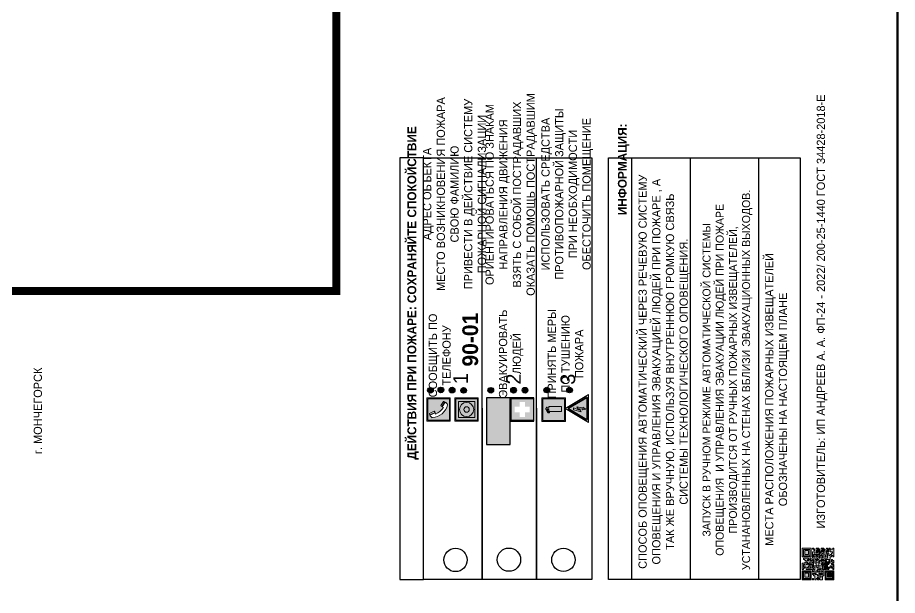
# Model space of a CAD drawing. Header units: millimetres. Extents: x 13114 to 67229, y 22859 to 38520.
# Drawn here: x 25322.6 to 25622.8, y 30913.4 to 31110.6 of the extents above; entities that cross this region are included whole.
import ezdxf

# ---------------------------------------------------------------- set-up
doc = ezdxf.new("R2010")
doc.units = ezdxf.units.MM
doc.styles.add('обычный', font='arial.ttf')

# ---------------------------------------------------------------- blocks, each defined once
blk = doc.blocks.new('A$C3E6D3DDE')
at = {"lineweight": 5}
h = blk.add_hatch(color=40, dxfattribs=at)
h.paths.add_polyline_path([(24.1, 1.45), (16.46, -11.35), (31.74, -11.35)])
h.paths.add_polyline_path([(24.09, -0.46), (30.03, -10.41), (18.14, -10.41)], flags=16)
h.paths.add_polyline_path([(24.54, -3.08), (23.41, -6.02), (25.13, -5.01), (24.33, -8.5), (24.82, -8.27), (23.79, -9.86), (23.4, -8.04), (23.8, -8.43), (24.04, -6.29), (22.39, -7.25), (23.44, -3.08)], flags=0)
h = blk.add_hatch(color=256, dxfattribs=at)
h.paths.add_polyline_path([(24.37, 0.03, 0.567511), (23.82, 0.03), (17.59, -10.4, 0.582454), (17.86, -10.88), (30.32, -10.88, 0.582149), (30.6, -10.4)])
h.paths.add_polyline_path([(24.09, -0.46), (18.14, -10.41), (30.03, -10.41)], flags=16)
h.paths.add_polyline_path([(24.54, -3.08), (23.41, -6.02), (25.13, -5.01), (24.33, -8.5), (24.82, -8.27), (23.79, -9.86), (23.4, -8.04), (23.8, -8.43), (24.04, -6.29), (22.39, -7.25), (23.44, -3.08)], flags=0)
h = blk.add_hatch(color=40, dxfattribs=at)
h.paths.add_polyline_path([(24.09, -0.46), (18.14, -10.41), (30.03, -10.41)])
h.paths.add_polyline_path([(24.82, -8.27), (23.79, -9.86), (23.4, -8.04), (23.8, -8.43), (24.04, -6.29), (22.39, -7.25), (23.44, -3.08), (24.54, -3.08), (23.41, -6.02), (25.13, -5.01), (24.33, -8.5)], flags=16)
at = {"color": 40, "lineweight": 5}
for p, q in [((16.46, -11.35), (24.1, 1.45)), ((24.1, 1.45), (31.74, -11.35))]:
    blk.add_line(p, q, dxfattribs=at)
at = {"lineweight": 5}
for p, q in [((17.59, -10.4), (23.82, 0.03)), ((24.37, 0.03), (30.6, -10.4)), ((18.14, -10.41), (24.09, -0.46)), ((23.44, -3.08), (22.39, -7.25)), ((23.41, -6.02), (24.54, -3.08)), ((24.54, -3.08), (23.44, -3.08)), ((24.09, -0.46), (30.03, -10.41)), ((22.39, -7.25), (24.04, -6.29)), ((23.8, -8.43), (23.4, -8.04)), ((23.4, -8.04), (23.79, -9.86)), ((25.13, -5.01), (23.41, -6.02)), ((23.79, -9.86), (24.82, -8.27)), ((24.04, -6.29), (23.8, -8.43)), ((24.33, -8.5), (25.13, -5.01)), ((24.82, -8.27), (24.33, -8.5)), ((17.86, -10.88), (30.32, -10.88)), ((18.14, -10.41), (30.03, -10.41))]:
    blk.add_line(p, q, dxfattribs=at)
at = {"color": 50, "lineweight": 5}
blk.add_line((31.74, -11.35), (16.46, -11.35), dxfattribs=at)
blk = doc.blocks.new('A$C456E1F9C')
at = {"lineweight": 5}
h = blk.add_hatch(color=242, dxfattribs=at)
h.paths.add_polyline_path([(0.51, -1.47), (0.51, -13.26), (12.29, -13.26), (12.29, -1.47)])
h.paths.add_polyline_path([(5.42, -4.95, -0.254479), (4.78, -5.4), (3.52, -2.53, -0.209735), (4.23, -2.4)], flags=16)
h.paths.add_polyline_path([(8.53, -8.6), (10.87, -10.17), (10.54, -10.76), (8.03, -9.13, -0.192251)], flags=16)
h.paths.add_polyline_path([(4.61, -5.49, 0.005518), (3.87, -5.72, 0.128647), (7.49, -10.01, 0.00809), (7.83, -9.33), (10.47, -10.97, -0.16736), (8.99, -12.25, -0.327862), (1.95, -3.95, -0.166952), (3.36, -2.62)], flags=16)
at = {"color": 242, "lineweight": 5}
for p, q in [((0, -13.77), (0, -0.97)), ((12.8, -0.97), (0, -0.97)), ((4.61, -5.49), (3.36, -2.62)), ((3.52, -2.53), (4.78, -5.4)), ((4.23, -2.4), (5.42, -4.95)), ((12.8, -13.77), (12.8, -0.97)), ((7.83, -9.33), (10.47, -10.97)), ((8.03, -9.13), (10.54, -10.76)), ((10.81, -10.12), (8.53, -8.6)), ((0, -13.77), (12.8, -13.77)), ((10.54, -10.76), (10.8, -10.3)), ((10.8, -10.3), (10.81, -10.12))]:
    blk.add_line(p, q, dxfattribs=at)
blk.add_lwpolyline([(0.51, -1.47), (12.29, -1.47), (12.29, -13.26), (0.51, -13.26)], close=True, dxfattribs=at)
for centre, radius, start, end in [((4.59, -5.34), 2.99, 114.2845, 152.1974), ((11.12, -3.31), 9.19, 183.9915, 256.6009), ((4.02, -3.27), 0.891, 76.3284, 123.7092), ((14.98, -39.1), 35.17, 107.1487, 108.4135), ((13.86, -0.94), 11.08, 205.5536, 234.8762), ((4.68, -4.59), 0.824, 276.9621, 334.0723), ((-13.31, 0.8), 23.44, 332.5487, 334.4027), ((8.94, -9.5), 0.989, 114.4092, 157.9388), ((7.87, -9.46), 3, 291.9291, 329.9329)]:
    blk.add_arc(centre, radius, start, end, dxfattribs=at)
blk = doc.blocks.new('A$C54414219')
at = {"true_color": 0xffffff}
h = blk.add_hatch(color=7, dxfattribs=at)
h.paths.add_polyline_path([(2.39, -9.45), (2.39, -18.3), (11.23, -18.3), (11.23, -9.45)], flags=0)
h.paths.add_polyline_path([(10.71, -13.87, -1), (2.92, -13.87, -1)], flags=0)
h.paths.add_polyline_path([(8.3, -13.87, -1), (5.33, -13.87, -1)], flags=0)
h.paths.add_polyline_path([(0.41, -7.47), (0.41, -20.27), (13.21, -20.27), (13.21, -7.47)])
h.paths.add_polyline_path([(0.92, -19.77), (12.71, -19.77), (12.71, -7.98), (0.92, -7.98)], flags=16)
h.paths.add_polyline_path([(11.23, -9.45), (11.23, -18.3), (2.39, -18.3), (2.39, -9.45)], flags=0)
at = {"lineweight": 5}
h = blk.add_hatch(color=242, dxfattribs=at)
h.paths.add_polyline_path([(12.71, -7.98), (0.92, -7.98), (0.92, -19.77), (12.71, -19.77)])
h.paths.add_polyline_path([(11.23, -18.3), (2.39, -18.3), (2.39, -9.45), (11.23, -9.45)], flags=16)
h.paths.add_polyline_path([(10.71, -13.87, -1), (2.92, -13.87, -1)], flags=0)
h.paths.add_polyline_path([(8.3, -13.87, -1), (5.33, -13.87, -1)], flags=0)
at = {"true_color": 0xffffff}
h = blk.add_hatch(color=7, dxfattribs=at)
h.paths.add_polyline_path([(2.39, -9.45), (2.39, -18.3), (11.23, -18.3), (11.23, -9.45)])
h.paths.add_polyline_path([(10.71, -13.87, -1), (2.92, -13.87, -1)], flags=16)
h.paths.add_polyline_path([(8.3, -13.87, -1), (5.33, -13.87, -1)], flags=0)
at = {"lineweight": 5}
h = blk.add_hatch(color=242, dxfattribs=at)
h.paths.add_polyline_path([(2.92, -13.87, 1), (10.71, -13.87, 1)])
h.paths.add_polyline_path([(8.3, -13.87, -1), (5.33, -13.87, -1)], flags=16)
at = {"color": 242, "lineweight": 5}
for p, q in [((0.41, -20.27), (0.41, -7.47)), ((0.41, -7.47), (13.21, -7.47)), ((0.41, -7.47), (13.21, -7.47)), ((13.21, -20.27), (13.21, -7.47)), ((0.41, -20.27), (13.21, -20.27))]:
    blk.add_line(p, q, dxfattribs=at)
for points in [[(0.92, -7.98), (12.71, -7.98), (12.71, -19.77), (0.92, -19.77)], [(2.39, -9.45), (11.23, -9.45), (11.23, -18.3), (2.39, -18.3)]]:
    blk.add_lwpolyline(points, close=True, dxfattribs=at)
for radius in [3.89, 1.49]:
    blk.add_circle((6.81, -13.87), radius, dxfattribs=at)
blk = doc.blocks.new('A$C32E8229D')
at = {"true_color": 0xffffff}
blk.add_hatch(color=7, dxfattribs=at).paths.add_polyline_path([(0, 0), (0, -8), (16, -8), (16, 0)])
h = blk.add_hatch(color=126)
h.paths.add_polyline_path([(0.2, -0.2), (15.8, -0.2), (15.8, -7.8), (0.2, -7.8)])
h.paths.add_polyline_path([(13.49, -2.05), (12.08, -2.05), (11.37, -2.63, 0.162397), (11.29, -2.84), (11.29, -3.63), (10.35, -3.63), (10.35, -4.05), (11.68, -4.05), (11.68, -3.48), (12.26, -4.28), (11.29, -5.1), (11.29, -6.78), (11.85, -6.78), (11.85, -5.44), (12.8, -4.64), (12.8, -5.94), (14.46, -5.94), (14.46, -5.39), (13.45, -5.39), (13.45, -3.97), (12.46, -2.59), (13.15, -2.59), (13.69, -3.34), (14.18, -3)], flags=16)
h.paths.add_polyline_path([(10.74, -1.82, 1), (11.8, -1.82, 1)], flags=16)
h.paths.add_polyline_path([(9.39, -3.59), (5.99, -3.59), (6.56, -3.03), (5.91, -3.03), (5.1, -3.83), (5.91, -4.64), (6.56, -4.64), (5.99, -4.09), (9.39, -4.09)], flags=16)
h.paths.add_polyline_path([(4.29, -1.08), (1.72, -1.08), (1.72, -6.6), (4.29, -6.6)], flags=16)
at = {"color": 126}
blk.add_lwpolyline([(16, -8), (0, -8), (0, 0), (16, 0)], close=True, dxfattribs=at)
blk = doc.blocks.new('A$C18900ED3')
h = blk.add_hatch(color=126)
h.paths.add_polyline_path([(-0.18, -0.18), (-7.02, -0.18), (-7.02, -7.02), (-0.18, -7.02)])
h.paths.add_polyline_path([(-5.89, -4.46), (-5.89, -2.77), (-4.46, -2.77), (-4.46, -1.31), (-2.77, -1.31), (-2.77, -2.77), (-1.33, -2.77), (-1.33, -4.46), (-2.77, -4.46), (-2.77, -5.89), (-4.46, -5.89), (-4.46, -4.46)], flags=16)
at = {"color": 126}
for p, q in [((-7.2, 0), (-7.2, -7.2)), ((0, 0), (-7.2, 0)), ((0, -7.2), (0, 0)), ((-7.02, -7.02), (-7.02, -0.18)), ((-7.02, -0.18), (-0.18, -0.18)), ((-0.18, -0.18), (-0.18, -7.02)), ((-7.2, -7.2), (0, -7.2)), ((-0.18, -7.02), (-7.02, -7.02))]:
    blk.add_line(p, q, dxfattribs=at)
blk = doc.blocks.new('A$C3AD82952')
at = {"true_color": 0xf5f5ff}
h = blk.add_hatch(color=7, dxfattribs=at)
h.dxf.hatch_style = 1
h.paths.add_polyline_path([(8.21, 8.73, 0.414214), (7.89, 9.05), (7.22, 9.05), (7.22, 9.92), (7.59, 9.92, 1), (7.57, 10.36), (7.22, 10.36), (7.22, 10.6), (6.43, 10.6), (6.43, 10.36), (6.01, 10.36), (4.74, 9.59), (4.74, 8.69), (4.98, 8.73), (4.98, 9.26), (6.12, 9.91), (6.43, 9.91), (6.43, 9.05), (5.76, 9.05, 0.414214), (5.44, 8.73), (5.44, 2.2), (8.21, 2.2)], flags=0)
h.paths.add_polyline_path([(12.8, 12.8), (0, 12.8), (0, 0), (12.8, 0)])
h.paths.add_polyline_path([(0.51, 12.29), (12.29, 12.29), (12.29, 0.51), (0.51, 0.51)], flags=16)
h.paths.add_polyline_path([(4.74, 9.59), (6.01, 10.36), (6.43, 10.36), (6.43, 10.6), (7.22, 10.6), (7.22, 10.36), (7.59, 10.36, -0.94586), (7.59, 9.92), (7.22, 9.92), (7.22, 9.05), (7.89, 9.05, -0.414214), (8.21, 8.73), (8.21, 2.2), (5.44, 2.2), (5.44, 8.73, -0.414214), (5.76, 9.05), (6.43, 9.05), (6.43, 9.91), (6.12, 9.91), (4.98, 9.26), (4.98, 8.73), (4.74, 8.69)], flags=0)
h = blk.add_hatch(color=242)
h.dxf.hatch_style = 1
h.paths.add_polyline_path([(12.29, 12.29), (0.51, 12.29), (0.51, 0.51), (12.29, 0.51)])
h.paths.add_polyline_path([(4.74, 8.69), (4.74, 9.59), (6.01, 10.36), (6.43, 10.36), (6.43, 10.6), (7.22, 10.6), (7.22, 10.36), (7.59, 10.36, -0.94586), (7.59, 9.92), (7.22, 9.92), (7.22, 9.05), (7.89, 9.05, -0.414214), (8.21, 8.73), (8.21, 2.2), (5.44, 2.2), (5.44, 8.73, -0.414214), (5.76, 9.05), (6.43, 9.05), (6.43, 9.91), (6.12, 9.91), (4.98, 9.26), (4.98, 8.73)], flags=16)
h = blk.add_hatch(color=7, dxfattribs=at)
h.dxf.hatch_style = 1
h.paths.add_polyline_path([(8.21, 8.73, 0.414214), (7.89, 9.05), (7.22, 9.05), (7.22, 9.92), (7.59, 9.92, 1), (7.57, 10.36), (7.22, 10.36), (7.22, 10.6), (6.43, 10.6), (6.43, 10.36), (6.01, 10.36), (4.74, 9.59), (4.74, 8.69), (4.98, 8.73), (4.98, 9.26), (6.12, 9.91), (6.43, 9.91), (6.43, 9.05), (5.76, 9.05, 0.414214), (5.44, 8.73), (5.44, 2.2), (8.21, 2.2)])
at = {"color": 242, "lineweight": 5}
for p, q in [((0, 0), (0, 12.8)), ((0, 12.8), (12.8, 12.8)), ((6.01, 10.36), (4.74, 9.59)), ((4.98, 9.26), (6.12, 9.91)), ((6.01, 10.36), (6.43, 10.36)), ((6.12, 9.91), (6.43, 9.91)), ((7.22, 10.6), (6.43, 10.6)), ((6.43, 10.6), (6.43, 10.36)), ((6.43, 9.91), (6.43, 9.05)), ((7.22, 10.36), (7.22, 10.6)), ((7.59, 10.36), (7.22, 10.36)), ((7.22, 9.05), (7.22, 9.92)), ((7.59, 9.92), (7.22, 9.92)), ((12.8, 0), (12.8, 12.8)), ((4.74, 9.59), (4.74, 8.69)), ((4.74, 8.69), (4.98, 8.73)), ((4.98, 8.73), (4.98, 9.26)), ((5.44, 2.2), (5.44, 8.73)), ((5.76, 9.05), (6.43, 9.05)), ((7.89, 9.05), (7.22, 9.05)), ((8.21, 2.2), (8.21, 8.73)), ((0, 0), (12.8, 0)), ((5.44, 2.2), (8.21, 2.2))]:
    blk.add_line(p, q, dxfattribs=at)
blk.add_lwpolyline([(0.51, 12.29), (12.29, 12.29), (12.29, 0.51), (0.51, 0.51)], close=True, dxfattribs=at)
for centre, radius, start, end in [((7.58, 10.14), 0.223, 273.1875, 86.8125), ((5.76, 8.73), 0.32, 90, 180), ((7.89, 8.73), 0.32, 0, 90)]:
    blk.add_arc(centre, radius, start, end, dxfattribs=at)
blk = doc.blocks.new('QR')
at = {"lineweight": 0}
h = blk.add_hatch(color=256, dxfattribs=at)
h.dxf.hatch_style = 1
h.paths.add_polyline_path([(9241.16, 2687.38), (9242.01, 2687.38), (9242.01, 2687.83), (9241.59, 2687.83), (9241.59, 2688.68), (9239.45, 2688.68), (9239.45, 2688.25), (9239.86, 2688.25), (9239.86, 2687.83), (9240.29, 2687.83), (9240.29, 2688.25), (9241.16, 2688.25), (9241.16, 2687.83), (9240.29, 2687.83), (9240.29, 2687.38), (9239.45, 2687.38), (9239.45, 2685.22), (9238.57, 2685.22), (9238.57, 2684.8), (9239.02, 2684.8), (9239.02, 2684.37), (9238.13, 2684.37), (9238.13, 2683.92), (9239.02, 2683.92), (9239.02, 2683.5), (9239.44, 2683.5), (9239.44, 2682.64), (9239.87, 2682.64), (9239.87, 2682.18), (9239.44, 2682.18), (9239.44, 2682.64), (9238.13, 2682.64), (9238.13, 2681.76), (9237.71, 2681.76), (9237.71, 2682.64), (9238.13, 2682.64), (9238.13, 2683.07), (9237.27, 2683.07), (9237.27, 2683.51), (9237.71, 2683.51), (9237.71, 2684.37), (9238.13, 2684.37), (9238.13, 2685.22), (9237.71, 2685.22), (9237.71, 2684.8), (9237.28, 2684.8), (9237.28, 2684.38), (9235.98, 2684.38), (9235.98, 2683.92), (9236.4, 2683.92), (9236.4, 2683.49), (9236.84, 2683.49), (9236.84, 2683.07), (9236.4, 2683.07), (9236.4, 2682.64), (9235.98, 2682.64), (9235.98, 2681.76), (9237.29, 2681.76), (9237.29, 2681.33), (9239.43, 2681.33), (9239.43, 2681.76), (9240.74, 2681.76), (9240.74, 2683.05), (9239.87, 2683.05), (9239.87, 2683.5), (9240.29, 2683.5), (9240.29, 2683.91), (9240.74, 2683.91), (9240.74, 2684.81), (9240.29, 2684.81), (9240.29, 2684.79), (9240.29, 2684.37), (9239.45, 2684.37), (9239.45, 2684.8), (9239.87, 2684.8), (9239.87, 2685.21), (9240.74, 2685.21), (9240.74, 2686.1), (9240.29, 2686.1), (9240.29, 2685.64), (9239.86, 2685.64), (9239.86, 2686.95), (9240.29, 2686.95), (9240.29, 2686.52), (9240.74, 2686.52), (9240.74, 2686.1), (9241.16, 2686.1), (9241.16, 2686.53), (9241.59, 2686.53), (9241.59, 2686.1), (9242.02, 2686.1), (9242.02, 2685.21), (9241.59, 2685.21), (9241.59, 2686.1), (9241.16, 2686.1), (9241.16, 2685.21), (9240.74, 2685.21), (9240.74, 2684.81), (9242.89, 2684.81), (9242.89, 2685.22), (9242.47, 2685.22), (9242.47, 2686.11), (9242.89, 2686.11), (9242.89, 2686.52), (9242.46, 2686.52), (9242.46, 2686.95), (9242.89, 2686.95), (9242.89, 2686.52), (9243.32, 2686.52), (9243.32, 2688.26), (9242.9, 2688.26), (9242.9, 2687.83), (9242.47, 2687.83), (9242.47, 2687.38), (9242.01, 2687.38), (9242.01, 2686.94), (9241.16, 2686.94)])
h.paths.add_polyline_path([(9239.02, 2682.18), (9239.02, 2681.76), (9238.54, 2681.76), (9238.54, 2682.18)], flags=16)
h.paths.add_polyline_path([(9237.27, 2682.65), (9237.27, 2682.19), (9236.83, 2682.19), (9236.83, 2682.65)], flags=16)
h = blk.add_hatch(color=256, dxfattribs=at)
h.dxf.hatch_style = 1
h.paths.add_polyline_path([(9238.15, 2687.83), (9236.83, 2687.83), (9236.83, 2686.52), (9238.15, 2686.52)], flags=0)
h.paths.add_polyline_path([(9239.01, 2685.65), (9239.01, 2688.68), (9235.98, 2688.68), (9235.98, 2685.65)])
h.paths.add_polyline_path([(9236.41, 2686.1), (9236.41, 2688.26), (9238.56, 2688.26), (9238.56, 2686.1)], flags=16)
h.paths.add_polyline_path([(9236.83, 2686.52), (9236.83, 2687.83), (9238.15, 2687.83), (9238.15, 2686.52)], flags=0)
h = blk.add_hatch(color=256, dxfattribs=at)
h.dxf.hatch_style = 1
h.paths.add_polyline_path([(9238.15, 2686.52), (9238.15, 2687.83), (9236.83, 2687.83), (9236.83, 2686.52)])
h.paths.add_polyline_path([(9245.91, 2686.52), (9245.91, 2687.83), (9244.59, 2687.83), (9244.59, 2686.52)], flags=0)
h.paths.add_polyline_path([(9246.77, 2685.65), (9246.77, 2688.68), (9243.74, 2688.68), (9243.74, 2685.65)])
h.paths.add_polyline_path([(9244.17, 2686.1), (9244.17, 2688.26), (9246.32, 2688.26), (9246.32, 2686.1)], flags=16)
h.paths.add_polyline_path([(9244.59, 2686.52), (9244.59, 2687.83), (9245.91, 2687.83), (9245.91, 2686.52)], flags=0)
h = blk.add_hatch(color=256, dxfattribs=at)
h.dxf.hatch_style = 1
h.paths.add_polyline_path([(9240.75, 2681.76), (9240.75, 2681.35), (9241.17, 2681.35), (9241.17, 2681.76)])
h.paths.add_polyline_path([(9241.6, 2682.18), (9241.17, 2682.18), (9241.17, 2681.76), (9241.6, 2681.76)])
h.paths.add_polyline_path([(9242.47, 2681.34), (9242.47, 2682.19), (9242.02, 2682.19), (9242.02, 2681.76), (9241.6, 2681.76), (9241.6, 2681.34)])
h.paths.add_polyline_path([(9239.87, 2678.3), (9239.44, 2678.3), (9239.44, 2677.89), (9241.17, 2677.89), (9241.17, 2678.3), (9240.28, 2678.3), (9240.28, 2678.73), (9239.87, 2678.73)])
h.paths.add_polyline_path([(9240.75, 2678.73), (9240.75, 2679.19), (9240.28, 2679.19), (9240.28, 2678.73)])
h.paths.add_polyline_path([(9241.6, 2678.73), (9241.17, 2678.73), (9241.17, 2678.3), (9241.6, 2678.3)])
h.paths.add_polyline_path([(9242.02, 2678.3), (9241.6, 2678.3), (9241.6, 2677.89), (9242.48, 2677.89), (9242.48, 2678.31), (9242.9, 2678.31), (9242.9, 2678.73), (9242.02, 2678.73)])
h.paths.add_polyline_path([(9246.36, 2684.37), (9246.36, 2684.79), (9245.93, 2684.79), (9245.93, 2684.37)])
h.paths.add_polyline_path([(9246.78, 2685.2), (9246.36, 2685.2), (9246.36, 2684.79), (9246.78, 2684.79)])
h.paths.add_polyline_path([(9245.91, 2687.83), (9244.59, 2687.83), (9244.59, 2686.52), (9245.91, 2686.52)])
h = blk.add_hatch(color=256, dxfattribs=at)
h.dxf.hatch_style = 1
h.paths.add_polyline_path([(9243.32, 2686.11), (9242.89, 2686.11), (9242.89, 2685.64), (9243.32, 2685.64)])
h.paths.add_polyline_path([(9239.02, 2683.07), (9239.02, 2683.5), (9238.56, 2683.5), (9238.56, 2683.07)])
h.paths.add_polyline_path([(9236.4, 2684.8), (9236.4, 2685.22), (9235.98, 2685.22), (9235.98, 2684.8)])
h.paths.add_polyline_path([(9236.4, 2683.07), (9236.4, 2683.49), (9235.98, 2683.49), (9235.98, 2683.07)])
h = blk.add_hatch(color=256, dxfattribs=at)
h.dxf.hatch_style = 1
h.paths.add_polyline_path([(9243.32, 2682.64), (9243.32, 2683.07), (9244.62, 2683.07), (9244.62, 2684.37), (9243.74, 2684.37), (9243.74, 2684.8), (9244.62, 2684.8), (9244.62, 2684.37), (9245.48, 2684.37), (9245.48, 2685.22), (9243.32, 2685.22), (9243.32, 2683.5), (9242.89, 2683.5), (9242.89, 2683.06), (9242.01, 2683.06), (9242.01, 2683.91), (9242.47, 2683.91), (9242.47, 2683.5), (9242.89, 2683.5), (9242.89, 2684.38), (9241.59, 2684.38), (9241.59, 2683.91), (9240.74, 2683.91), (9240.74, 2683.05), (9241.59, 2683.05), (9241.59, 2682.64), (9242.47, 2682.64), (9242.47, 2682.19), (9242.91, 2682.19), (9242.91, 2681.34), (9242.48, 2681.34), (9242.48, 2680.91), (9242.91, 2680.91), (9242.91, 2679.17), (9243.75, 2679.17), (9243.75, 2678.73), (9244.2, 2678.73), (9244.2, 2678.3), (9243.75, 2678.3), (9243.75, 2677.88), (9246.78, 2677.88), (9246.78, 2678.3), (9246.35, 2678.3), (9246.35, 2679.19), (9245.48, 2679.19), (9245.48, 2678.31), (9245.05, 2678.31), (9245.05, 2678.73), (9244.62, 2678.73), (9244.62, 2679.19), (9244.2, 2679.19), (9244.2, 2679.61), (9245.05, 2679.61), (9245.05, 2680.46), (9245.48, 2680.46), (9245.48, 2681.34), (9245.04, 2681.34), (9245.04, 2681.76), (9244.63, 2681.76), (9244.63, 2682.19), (9244.21, 2682.19), (9244.21, 2681.76), (9243.32, 2681.76), (9243.32, 2682.19), (9244.21, 2682.19), (9244.21, 2682.64)])
h.paths.add_polyline_path([(9243.75, 2683.49), (9243.75, 2683.92), (9244.21, 2683.92), (9244.21, 2683.49)], flags=16)
h.paths.add_polyline_path([(9243.32, 2681.34), (9244.63, 2681.34), (9244.63, 2680.04), (9243.32, 2680.04)], flags=16)
h.paths.add_polyline_path([(9243.76, 2680.89), (9244.18, 2680.89), (9244.18, 2680.48), (9243.76, 2680.48)], flags=0)
h = blk.add_hatch(color=256, dxfattribs=at)
h.dxf.hatch_style = 1
h.paths.add_polyline_path([(9246.36, 2683.07), (9246.78, 2683.07), (9246.78, 2683.92), (9246.36, 2683.92), (9246.36, 2683.49), (9245.92, 2683.49), (9245.92, 2683.92), (9245.06, 2683.92), (9245.06, 2683.49), (9245.48, 2683.49), (9245.48, 2683.07), (9244.62, 2683.07), (9244.62, 2682.65), (9245.05, 2682.65), (9245.05, 2682.18), (9245.48, 2682.18), (9245.48, 2682.65), (9246.36, 2682.65)])
h.paths.add_polyline_path([(9246.78, 2682.18), (9246.36, 2682.18), (9246.36, 2681.75), (9245.92, 2681.75), (9245.92, 2682.18), (9245.48, 2682.18), (9245.48, 2681.34), (9245.48, 2681.34), (9245.94, 2681.34), (9245.94, 2680.91), (9246.36, 2680.91), (9246.36, 2681.34), (9246.78, 2681.34)])
h = blk.add_hatch(color=256, dxfattribs=at)
h.dxf.hatch_style = 1
h.paths.add_polyline_path([(9235.98, 2680.9), (9235.98, 2677.86), (9239.02, 2677.86), (9239.02, 2680.9)])
h.paths.add_polyline_path([(9238.57, 2680.48), (9238.57, 2678.32), (9236.41, 2678.32), (9236.41, 2680.48)], flags=16)
h.paths.add_polyline_path([(9238.15, 2680.05), (9238.15, 2678.74), (9236.83, 2678.74), (9236.83, 2680.05)], flags=0)
h = blk.add_hatch(color=256, dxfattribs=at)
h.dxf.hatch_style = 1
h.paths.add_polyline_path([(9242.02, 2680.46), (9242.48, 2680.46), (9242.48, 2680.91), (9241.58, 2680.91), (9241.58, 2681.35), (9241.17, 2681.35), (9241.17, 2680.91), (9240.75, 2680.91), (9240.75, 2681.33), (9239.43, 2681.33), (9239.43, 2680.46), (9239.86, 2680.46), (9239.86, 2680.92), (9240.3, 2680.92), (9240.3, 2680.46), (9239.86, 2680.46), (9239.86, 2680.04), (9239.44, 2680.04), (9239.44, 2679.62), (9239.86, 2679.62), (9239.86, 2679.19), (9240.29, 2679.19), (9240.29, 2680.03), (9241.18, 2680.03), (9241.18, 2680.47), (9241.6, 2680.47), (9241.6, 2680.03), (9241.18, 2680.03), (9241.18, 2679.61), (9241.6, 2679.61), (9241.6, 2679.19), (9242.47, 2679.19), (9242.47, 2679.6), (9242.02, 2679.6)])
h = blk.add_hatch(color=256, dxfattribs=at)
h.dxf.hatch_style = 1
h.paths.add_polyline_path([(9244.18, 2680.48), (9244.18, 2680.89), (9243.76, 2680.89), (9243.76, 2680.48)])
h = blk.add_hatch(color=256, dxfattribs=at)
h.dxf.hatch_style = 1
h.paths.add_polyline_path([(9238.15, 2680.05), (9236.83, 2680.05), (9236.83, 2678.74), (9238.15, 2678.74)])
h = blk.add_hatch(color=256, dxfattribs=at)
h.dxf.hatch_style = 1
h.paths.add_polyline_path([(9245.93, 2680.04), (9245.93, 2680.46), (9245.48, 2680.46), (9245.48, 2679.62), (9246.35, 2679.62), (9246.35, 2680.04)])
h.paths.add_polyline_path([(9246.78, 2680.04), (9246.78, 2680.46), (9246.35, 2680.46), (9246.35, 2680.04)])
h.paths.add_polyline_path([(9246.78, 2679.18), (9246.78, 2679.62), (9246.35, 2679.62), (9246.35, 2679.18)])
for points in [[(9237.71, 2685.22), (9238.13, 2685.22), (9238.13, 2684.37), (9237.71, 2684.37), (9237.71, 2683.51), (9237.27, 2683.51), (9237.27, 2683.07), (9238.13, 2683.07), (9238.13, 2682.64), (9237.71, 2682.64), (9237.71, 2681.76), (9238.13, 2681.76), (9238.13, 2682.64), (9239.44, 2682.64), (9239.44, 2683.5), (9239.02, 2683.5), (9239.02, 2683.07), (9238.56, 2683.07), (9238.56, 2683.5), (9239.02, 2683.5), (9239.02, 2683.92), (9238.13, 2683.92), (9238.13, 2684.37), (9239.02, 2684.37), (9239.02, 2684.8), (9238.57, 2684.8), (9238.57, 2685.22), (9239.45, 2685.22), (9239.45, 2687.38), (9240.29, 2687.38), (9240.29, 2687.83), (9239.86, 2687.83), (9239.86, 2688.25), (9239.45, 2688.25), (9239.45, 2688.68), (9241.59, 2688.68), (9241.59, 2687.83), (9242.01, 2687.83), (9242.01, 2687.38), (9242.47, 2687.38), (9242.47, 2687.83), (9242.9, 2687.83), (9242.9, 2688.26), (9243.32, 2688.26), (9243.32, 2686.52), (9242.89, 2686.52), (9242.89, 2686.11), (9243.32, 2686.11), (9243.32, 2685.64), (9242.89, 2685.64), (9242.89, 2686.11), (9242.47, 2686.11), (9242.47, 2685.22), (9242.89, 2685.22), (9242.89, 2684.81), (9240.74, 2684.81), (9240.74, 2683.91), (9241.59, 2683.91), (9241.59, 2684.38), (9242.89, 2684.38), (9242.89, 2683.5), (9242.47, 2683.5), (9242.47, 2683.91), (9242.01, 2683.91), (9242.01, 2683.06), (9242.89, 2683.06), (9242.89, 2683.5), (9243.32, 2683.5), (9243.32, 2685.22), (9245.48, 2685.22), (9245.48, 2684.37), (9244.62, 2684.37), (9244.62, 2683.07), (9245.48, 2683.07), (9245.48, 2683.49), (9245.06, 2683.49), (9245.06, 2683.92), (9245.92, 2683.92), (9245.92, 2683.49), (9246.36, 2683.49), (9246.36, 2683.92), (9246.78, 2683.92), (9246.78, 2683.07), (9246.36, 2683.07), (9246.36, 2682.65), (9245.48, 2682.65), (9245.48, 2682.18), (9245.92, 2682.18), (9245.92, 2681.75), (9246.36, 2681.75), (9246.36, 2682.18), (9246.78, 2682.18), (9246.78, 2681.34), (9246.36, 2681.34), (9246.36, 2680.91), (9245.94, 2680.91), (9245.94, 2681.34), (9245.48, 2681.34), (9245.48, 2680.46), (9245.93, 2680.46), (9245.93, 2680.04), (9246.35, 2680.04), (9246.35, 2680.46), (9246.78, 2680.46), (9246.78, 2680.04), (9246.78, 2680.04), (9246.35, 2680.04), (9246.35, 2679.62), (9246.78, 2679.62), (9246.78, 2679.18), (9246.35, 2679.18), (9246.35, 2678.3), (9246.78, 2678.3), (9246.78, 2677.88), (9243.75, 2677.88), (9243.75, 2678.3), (9244.2, 2678.3), (9244.2, 2678.73), (9243.75, 2678.73), (9243.75, 2679.17), (9242.91, 2679.17), (9242.91, 2680.91), (9242.48, 2680.91), (9242.48, 2680.46), (9242.02, 2680.46), (9242.02, 2679.6), (9242.47, 2679.6), (9242.47, 2679.19), (9241.6, 2679.19), (9241.6, 2679.61), (9241.18, 2679.61), (9241.18, 2680.03), (9240.29, 2680.03), (9240.29, 2679.19), (9240.75, 2679.19), (9240.75, 2678.73), (9240.28, 2678.73), (9240.28, 2678.3), (9241.17, 2678.3), (9241.17, 2678.73), (9241.6, 2678.73), (9241.6, 2678.3), (9242.02, 2678.3), (9242.02, 2678.73), (9242.9, 2678.73), (9242.9, 2678.31), (9242.48, 2678.31), (9242.48, 2677.89), (9241.6, 2677.89), (9241.6, 2678.3), (9241.17, 2678.3), (9241.17, 2677.89), (9239.44, 2677.89), (9239.44, 2678.3), (9239.87, 2678.3), (9239.87, 2678.73), (9240.28, 2678.73), (9240.28, 2679.19), (9240.29, 2679.19), (9239.86, 2679.19), (9239.86, 2679.62), (9239.44, 2679.62), (9239.44, 2680.04), (9239.86, 2680.04), (9239.86, 2680.46), (9239.43, 2680.46), (9239.43, 2681.33), (9237.29, 2681.33), (9237.29, 2681.76), (9235.98, 2681.76), (9235.98, 2682.64), (9236.4, 2682.64), (9236.4, 2683.07), (9235.98, 2683.07), (9235.98, 2683.49), (9236.4, 2683.49), (9236.4, 2683.92), (9235.98, 2683.92), (9235.98, 2684.38), (9237.28, 2684.38), (9237.28, 2684.8), (9237.71, 2684.8), (9237.71, 2685.22), (9237.92, 2685.22)], [(9240.74, 2686.1), (9240.74, 2686.52), (9240.29, 2686.52), (9240.29, 2686.95), (9239.86, 2686.95), (9239.86, 2685.64), (9240.29, 2685.64), (9240.29, 2686.1), (9240.74, 2686.1), (9240.74, 2686.52)], [(9240.74, 2685.21), (9239.87, 2685.21), (9239.87, 2684.8), (9239.45, 2684.8), (9239.45, 2684.37), (9240.29, 2684.37), (9240.29, 2684.79), (9240.29, 2684.81), (9240.74, 2684.81), (9240.74, 2685.21), (9239.87, 2685.21)], [(9240.74, 2683.91), (9240.29, 2683.91), (9240.29, 2683.5), (9239.87, 2683.5), (9239.87, 2683.05), (9240.74, 2683.05), (9240.74, 2683.91)], [(9244.62, 2684.37), (9244.62, 2684.8), (9243.74, 2684.8), (9243.74, 2684.37), (9244.62, 2684.37)], [(9240.74, 2683.05), (9240.74, 2681.76), (9239.43, 2681.76), (9239.43, 2681.33), (9240.75, 2681.33), (9240.75, 2681.35), (9240.75, 2680.91), (9241.17, 2680.91), (9241.17, 2681.35), (9241.58, 2681.35), (9241.58, 2680.91), (9242.48, 2680.91), (9242.48, 2681.34), (9242.91, 2681.34), (9242.91, 2682.19), (9242.47, 2682.19), (9242.47, 2682.64), (9241.59, 2682.64), (9241.59, 2683.05), (9240.74, 2683.05)], [(9239.86, 2680.46), (9239.86, 2680.92), (9240.3, 2680.92), (9240.3, 2680.46), (9239.86, 2680.46)], [(9241.6, 2681.76), (9242.02, 2681.76), (9242.02, 2682.19), (9242.47, 2682.19), (9242.47, 2681.34), (9241.6, 2681.34), (9241.6, 2681.76)], [(9244.62, 2683.07), (9243.32, 2683.07), (9243.32, 2682.64), (9244.21, 2682.64), (9244.21, 2682.19), (9243.32, 2682.19), (9243.32, 2681.76), (9244.21, 2681.76), (9244.21, 2682.19), (9244.63, 2682.19), (9244.63, 2681.76), (9245.04, 2681.76), (9245.04, 2681.34), (9245.48, 2681.34)], [(9245.48, 2682.18), (9245.05, 2682.18), (9245.05, 2682.65), (9244.62, 2682.65), (9244.62, 2683.07)], [(9245.48, 2682.18), (9245.48, 2681.34)], [(9245.48, 2680.46), (9245.05, 2680.46), (9245.05, 2679.61), (9244.2, 2679.61), (9244.2, 2679.19), (9244.62, 2679.19), (9244.62, 2678.73), (9245.05, 2678.73), (9245.05, 2678.31), (9245.48, 2678.31), (9245.48, 2679.19), (9246.35, 2679.19), (9246.35, 2679.07)], [(9246.35, 2679.62), (9245.48, 2679.62), (9245.48, 2680.46)], [(9245.48, 2680.46), (9245.48, 2679.62), (9246.35, 2679.62), (9246.35, 2680.04), (9245.93, 2680.04), (9245.93, 2680.46), (9245.48, 2680.46), (9245.48, 2679.62)], [(9246.35, 2679.62), (9246.35, 2679.18)]]:
    blk.add_lwpolyline(points, dxfattribs=at)
for points in [[(9235.98, 2685.65), (9239.01, 2685.65), (9239.01, 2688.68), (9235.98, 2688.68)], [(9236.41, 2688.26), (9238.56, 2688.26), (9238.56, 2686.1), (9236.41, 2686.1)], [(9236.83, 2687.83), (9238.15, 2687.83), (9238.15, 2686.52), (9236.83, 2686.52)], [(9240.29, 2687.83), (9241.16, 2687.83), (9241.16, 2688.25), (9240.29, 2688.25)], [(9240.29, 2688.25), (9241.16, 2688.25), (9241.16, 2687.83), (9240.29, 2687.83)], [(9242.01, 2687.38), (9241.16, 2687.38), (9241.16, 2686.94), (9242.01, 2686.94)], [(9241.16, 2687.38), (9242.01, 2687.38), (9242.01, 2686.94), (9241.16, 2686.94)], [(9241.16, 2686.53), (9241.59, 2686.53), (9241.59, 2686.1), (9241.16, 2686.1)], [(9242.89, 2686.52), (9242.46, 2686.52), (9242.46, 2686.95), (9242.89, 2686.95)], [(9243.74, 2685.65), (9246.77, 2685.65), (9246.77, 2688.68), (9243.74, 2688.68)], [(9244.17, 2688.26), (9246.32, 2688.26), (9246.32, 2686.1), (9244.17, 2686.1)], [(9244.59, 2687.83), (9245.91, 2687.83), (9245.91, 2686.52), (9244.59, 2686.52)], [(9235.98, 2684.8), (9236.4, 2684.8), (9236.4, 2685.22), (9235.98, 2685.22)], [(9241.16, 2686.1), (9240.74, 2686.1), (9240.74, 2685.21), (9241.16, 2685.21)], [(9241.59, 2686.1), (9242.02, 2686.1), (9242.02, 2685.21), (9241.59, 2685.21)], [(9243.75, 2683.92), (9244.21, 2683.92), (9244.21, 2683.49), (9243.75, 2683.49)], [(9245.93, 2684.79), (9246.36, 2684.79), (9246.36, 2684.37), (9245.93, 2684.37)], [(9246.36, 2685.2), (9246.78, 2685.2), (9246.78, 2684.79), (9246.36, 2684.79)], [(9235.98, 2677.86), (9239.02, 2677.86), (9239.02, 2680.9), (9235.98, 2680.9)], [(9236.4, 2683.07), (9236.84, 2683.07), (9236.84, 2683.49), (9236.4, 2683.49)], [(9236.83, 2682.19), (9237.27, 2682.19), (9237.27, 2682.65), (9236.83, 2682.65)], [(9238.54, 2682.18), (9239.02, 2682.18), (9239.02, 2681.76), (9238.54, 2681.76)], [(9239.44, 2682.64), (9239.87, 2682.64), (9239.87, 2682.18), (9239.44, 2682.18)], [(9240.75, 2681.76), (9241.17, 2681.76), (9241.17, 2681.35), (9240.75, 2681.35)], [(9241.17, 2682.18), (9241.6, 2682.18), (9241.6, 2681.76), (9241.17, 2681.76)], [(9243.32, 2680.04), (9244.63, 2680.04), (9244.63, 2681.34), (9243.32, 2681.34)], [(9243.76, 2680.89), (9244.18, 2680.89), (9244.18, 2680.48), (9243.76, 2680.48)], [(9236.41, 2680.48), (9238.57, 2680.48), (9238.57, 2678.32), (9236.41, 2678.32)], [(9236.83, 2680.05), (9238.15, 2680.05), (9238.15, 2678.74), (9236.83, 2678.74)], [(9241.18, 2680.03), (9241.6, 2680.03), (9241.6, 2680.47), (9241.18, 2680.47)]]:
    blk.add_lwpolyline(points, close=True, dxfattribs=at)

msp = doc.modelspace()

# ---------------------------------------------------------------- hatches: boundary and pattern name
at = {"lineweight": 0}
h = msp.add_hatch(color=256, dxfattribs=at)
h.dxf.hatch_style = 1
h.paths.add_polyline_path([(25463.44, 30982.44, 1), (25463.44, 30984.37, 1)])
h = msp.add_hatch(color=256, dxfattribs=at)
h.dxf.hatch_style = 1
h.paths.add_polyline_path([(25467.02, 30982.54, 1), (25467.02, 30984.47, 1)])
h = msp.add_hatch(color=256, dxfattribs=at)
h.dxf.hatch_style = 1
h.paths.add_polyline_path([(25470.83, 30982.5, 1), (25470.83, 30984.43, 1)])
h = msp.add_hatch(color=256, dxfattribs=at)
h.dxf.hatch_style = 1
h.paths.add_polyline_path([(25474.76, 30982.42, 1), (25474.76, 30984.35, 1)])
h = msp.add_hatch(color=256, dxfattribs=at)
h.dxf.hatch_style = 1
h.paths.add_polyline_path([(25484.03, 30982.43, 1), (25484.03, 30984.36, 1)])
h = msp.add_hatch(color=256, dxfattribs=at)
h.dxf.hatch_style = 1
h.paths.add_polyline_path([(25491.81, 30982.47, 1), (25491.81, 30984.4, 1)])
h = msp.add_hatch(color=256, dxfattribs=at)
h.dxf.hatch_style = 1
h.paths.add_polyline_path([(25495.71, 30982.46, 1), (25495.71, 30984.4, 1)])
h = msp.add_hatch(color=256, dxfattribs=at)
h.dxf.hatch_style = 1
h.paths.add_polyline_path([(25503.13, 30982.52, 1), (25503.13, 30984.45, 1)])
h = msp.add_hatch(color=256, dxfattribs=at)
h.dxf.hatch_style = 1
h.paths.add_polyline_path([(25510.9, 30982.53, 1), (25510.9, 30984.46, 1)])

# ---------------------------------------------------------------- linework, layer by layer
at = {"color": 1, "lineweight": 100}
msp.add_lwpolyline([(25022.76, 31291.74), (25622.76, 31291.74), (25622.76, 30896.74), (25022.76, 30896.74)], close=True, dxfattribs=at)
at = {"lineweight": 100, "const_width": 2.7}
msp.add_lwpolyline([(25431.35, 31166.3), (25431.35, 31017.31), (25106.31, 31017.31), (25106.31, 31239.86), (25431.35, 31239.86), (25431.35, 31175.01)], dxfattribs=at)
for points in [[(25461.08, 30918.89), (25461.08, 31062.66), (25453.03, 31062.66), (25453.03, 30918.89)], [(25461.08, 30918.89), (25461.08, 31062.66), (25518.48, 31062.66), (25518.48, 30918.89)]]:
    msp.add_lwpolyline(points, close=True)
for points in [[(25481.08, 30977.31), (25481.08, 30918.89), (25481.08, 31062.66)], [(25499.65, 30977.31), (25499.65, 30918.89), (25499.65, 31062.66)]]:
    msp.add_lwpolyline(points)
at = {"color": 0}
msp.add_lwpolyline([(25524.14, 30918.89), (25524.14, 31062.66), (25589.6, 31062.66), (25589.6, 30918.89)], close=True, dxfattribs=at)
for points in [[(25532.2, 30918.89), (25532.2, 31062.66)], [(25552.19, 30918.89), (25552.19, 31062.66)], [(25575.44, 30918.89), (25575.44, 31062.66)]]:
    msp.add_lwpolyline(points, dxfattribs=at)
for centre, radius in [((25463.44, 30983.4), 0.966), ((25467.02, 30983.51), 0.966), ((25470.83, 30983.47), 0.966), ((25474.76, 30983.38), 0.966), ((25484.03, 30983.4), 0.966), ((25491.81, 30983.44), 0.966), ((25495.71, 30983.43), 0.966), ((25503.13, 30983.49), 0.966), ((25510.9, 30983.49), 0.966), ((25472, 30925.52), 3.98), ((25490.23, 30925.61), 3.98), ((25508.81, 30925.55), 3.98)]:
    msp.add_circle(centre, radius)

# ---------------------------------------------------------------- block references
at = {"rotation": 89.99999999999999}
for name, p, xscale, yscale, zscale in [('A$C456E1F9C', (25461.62, 30972.84), 0.625, 0.625, 0.625), ('A$C54414219', (25467.11, 30972.59), 0.625, 0.625, 0.625), ('A$C18900ED3', (25490.76, 30980.85), 1.111111111007631, 1.111111111007631, 1.111111111007631), ('A$C3AD82952', (25509.49, 30972.79), 0.625, 0.625, 0.625), ('A$C3E6D3DDE', (25510.3, 30962.08), 0.625, 0.625, 0.625)]:
    msp.add_blockref(name, p, dxfattribs=dict(at, xscale=xscale, yscale=yscale, zscale=zscale))
at = {"xscale": -1, "rotation": 90}
msp.add_blockref('A$C32E8229D', (25482.61, 30980.85), dxfattribs=at)
at = {"color": 22, "lineweight": 100, "true_color": 0xbb1e10, "rotation": 89.99999999999999}
msp.add_blockref('QR', (28278.98, 21682.8), dxfattribs=at)

# ---------------------------------------------------------------- texts
at = {"lineweight": 0, "attachment_point": 5, "rotation": 90, "style": 'обычный'}
for s, insert, char_height, width in [('\\pi-8.4,l8.4,t8.4;{\\fProxima Nova Rg|b0|i0|c204|p2;АДРЕС ОБЪЕКТА\\PМЕСТО ВОЗНИКНОВЕНИЯ ПОЖАРА \\PСВОЮ ФАМИЛИЮ\\PПРИВЕСТИ В ДЕЙСТВИЕ СИСТЕМУ \\PПОЖАРНОЙ СИГНАЛИЗАЦИИ}', (25472.07, 31050.35), 2.8, 126.6484), ('\\pi-8.4,l8.4,t8.4;{\\fProxima Nova Rg|b0|i0|c204|p2;ОРИЕНТИРОВАТЬСЯ ПО ЗНАКАМ \\PНАПРАВЛЕНИЯ ДВИЖЕНИЯ\\PВЗЯТЬ С СОБОЙ ПОСТРАДАВШИХ\\PОКАЗАТЬ ПОМОЩЬ ПОСТРАДАВШИМ}', (25491.04, 31050.2), 2.8, 126.6484), ('\\pi-8.4,l8.4,t8.4;{\\fProxima Nova Rg|b0|i0|c204|p2;ИЗГОТОВИТЕЛЬ: ИП АНДРЕЕВ А. А.\\fProxima Nova Rg|b0|i0|c0|p2; \\fProxima Nova Rg|b0|i0|c204|p2;ФП-24 - 2022/ 200-25-1440 ГОСТ 34428-2018-Е\\H1.2266x; }', (25597.05, 31010.3), 2.8, 191.3484), ('\\pi-8.4,l8.4,t8.4;{\\fProxima Nova Rg|b0|i0|c204|p2;ИСПОЛЬЗОВАТЬ СРЕДСТВА \\PПРОТИВОПОЖАРНОЙ ЗАЩИТЫ \\PПРИ НЕОБХОДИМОСТИ \\PОБЕСТОЧИТЬ ПОМЕЩЕНИЕ}', (25510.12, 31050.36), 2.8, 126.6484), ('{\\fProxima Nova Rg|b1|i0|c204|p2;ДЕЙСТВИЯ ПРИ ПОЖАРЕ: СОХРАНЯЙТЕ СПОКОЙСТВИЕ\\H1.6644x; }', (25457.53, 31016.61), 3, 175.1736), ('{\\fProxima Nova Rg|b1|i0|c204|p2;ИНФОРМАЦИЯ:\\H1.1997x; }', (25529.34, 31058.8), 3, 175.1736), ('{\\fProxima Nova Rg|b0|i0|c204|p2;СПОСОБ ОПОВЕЩЕНИЯ АВТОМАТИЧЕСКИЙ ЧЕРЕЗ РЕЧЕВУЮ СИСТЕМУ ОПОВЕЩЕНИЯ И УПРАВЛЕНИЯ ЭВАКУАЦИЕЙ ЛЮДЕЙ ПРИ ПОЖАРЕ , А ТАК ЖЕ ВРУЧНУЮ, ИСПОЛЬЗУЯ ВНУТРЕННЮЮ ГРОМКУЮ СВЯЗЬ СИСТЕМЫ ТЕХНОЛОГИЧЕСКОГО ОПОВЕЩЕНИЯ.}', (25543.24, 30989.75), 2.8, 137.0334), ('{\\fProxima Nova Rg|b0|i0|c204|p2;\\P\\pt8.1;ЗАПУСК В РУЧНОМ РЕЖИМЕ АВТОМАТИЧЕСКОЙ СИСТЕМЫ ОПОВЕЩЕНИЯ  И УПРАВЛЕНИЯ ЭВАКУАЦИИ ЛЮДЕЙ ПРИ ПОЖАРЕ ПРОИЗВОДИТСЯ ОТ РУЧНЫХ ПОЖАРНЫХ ИЗВЕЩАТЕЛЕЙ, УСТАНАНОВЛЕННЫХ НА СТЕНАХ ВБЛИЗИ ЭВАКУАЦИОННЫХ ВЫХОДОВ. }', (25562.53, 30986.96), 2.7, 131.4512), ('\\pt8.4;{\\fProxima Nova Rg|b0|i0|c204|p2;\\PМЕСТА РАСПОЛОЖЕНИЯ ПОЖАРНЫХ ИЗВЕЩАТЕЛЕЙ ОБОЗНАЧЕНЫ НА НАСТОЯЩЕМ ПЛАНЕ}', (25579.45, 30980.27), 2.8, 118.5618), ('{\\fProxima Nova Rg|b0|i0|c204|p2;ЭВАКУИРОВАТЬ \\PЛЮДЕЙ}', (25490.95, 30995.88), 2.8, 126.6484), ('{\\fProxima Nova Rg|b0|i0|c204|p2;ПРИНЯТЬ МЕРЫ \\PПО ТУШЕНИЮ \\PПОЖАРА}', (25509.53, 30995.84), 2.8, 126.6484), ('{\\fProxima Nova Rg|b0|i0|c204|p2;СООБЩИТЬ ПО \\PТЕЛЕФОНУ}', (25466.63, 30995.28), 2.8, 126.6484), ('{\\fProxima Nova Rg|b1|i0|c204|p2;\\H1.0714x;90-01\\fProxima Nova Rg|b0|i0|c204|p2;\\H0.93331x; \\H1.3449x; }', (25477.05, 31000.66), 5, 126.6484), ('\\pi-8.4,l8.4,t8.4;{\\fProxima Nova Rg|b0|i0|c204|p2;г. МОНЧЕГОРСК\\H1.1997x; }', (25329.51, 30976.39), 2.8, 126.6484), ('{\\fProxima Nova Rg|b0|i0|c204|p2;1\\H1.1667x; }', (25473.7, 30987.38), 5, 126.6484), ('{\\fProxima Nova Rg|b0|i0|c204|p2;2\\H1.1967x; }', (25491.78, 30987.23), 5, 126.6484), ('{\\fProxima Nova Rg|b0|i0|c204|p2;3\\H1.1967x; }', (25510.36, 30987.17), 5, 126.6484)]:
    msp.add_mtext(s, dxfattribs=dict(at, insert=insert, char_height=char_height, width=width))

doc.saveas('drawing.dxf')
